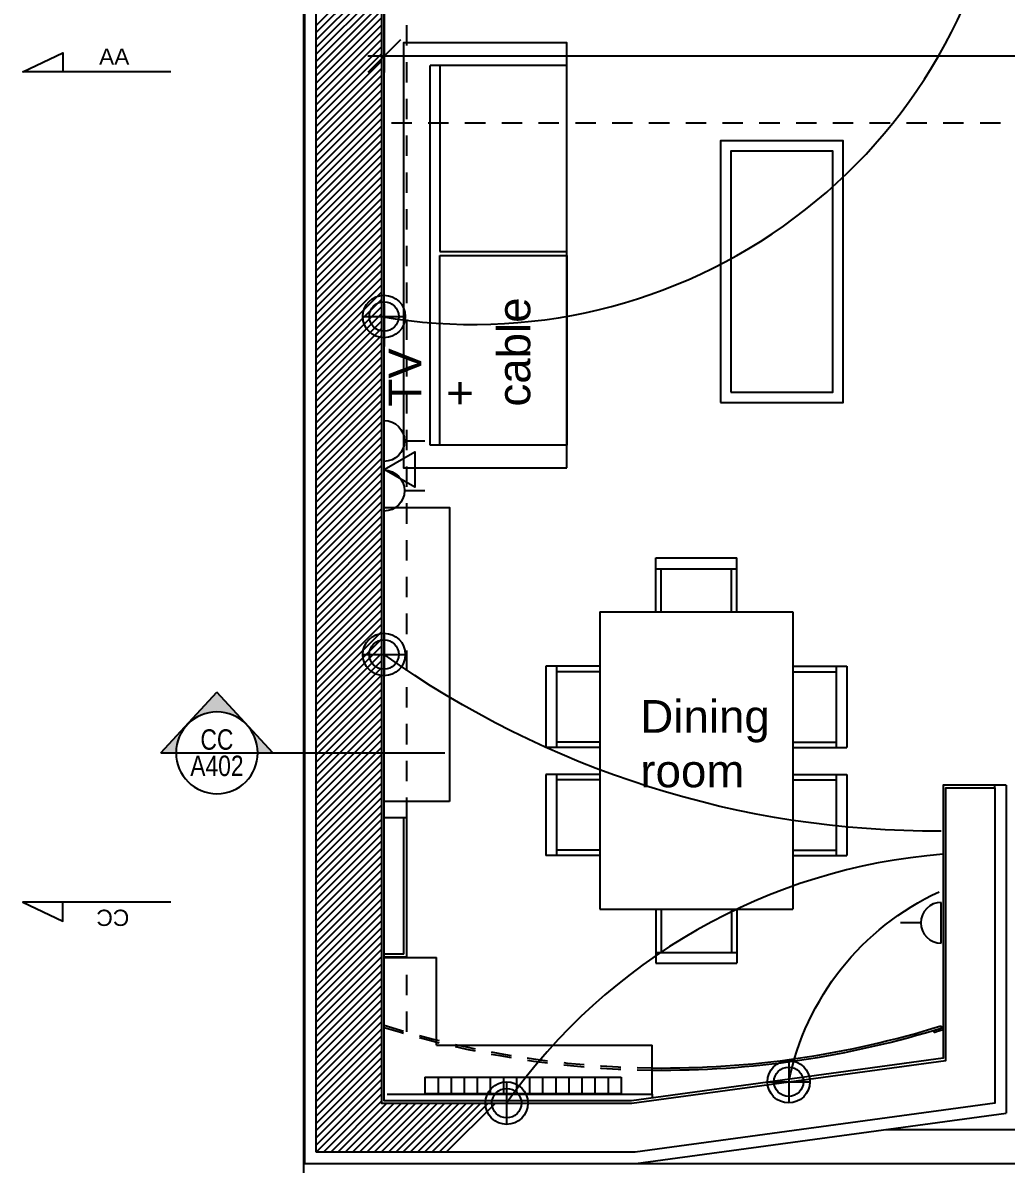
# Model space of a CAD drawing. Extents: x -1.7 to 46.3, y -159.8 to -77.2.
# Drawn here: x -1.72 to 4.3, y -135.24 to -128.26 of the extents above; entities that cross this region are included whole.
import ezdxf
from ezdxf.enums import TextEntityAlignment as Align

# ---------------------------------------------------------------- set-up
doc = ezdxf.new("R2010")
doc.units = 0
doc.header["$MEASUREMENT"] = 0
doc.header["$PDMODE"] = 35
doc.header["$PDSIZE"] = 0.3
doc.linetypes.add('HIDDEN2', pattern=[0.1875, 0.125, -0.0625])
doc.layers.get('0').update_dxf_attribs({"linetype": 'CONTINUOUS'})
doc.layers.get('DEFPOINTS').update_dxf_attribs({"linetype": 'CONTINUOUS'})
for name, color, linetype in [('04', 4, 'CONTINUOUS'), ('60%', 7, 'CONTINUOUS'), ('A-ANNO-SECT-TAG', 7, 'CONTINUOUS'), ('a-dim', 3, 'CONTINUOUS'), ('A-HATCH-CONC', 8, 'CONTINUOUS'), ('A-PLASTER', 8, 'CONTINUOUS'), ('A-PROJECTION', 9, 'CONTINUOUS'), ('a-revetement', 1, 'CONTINUOUS'), ('COT', 250, 'CONTINUOUS'), ('E-Low Current', 4, 'CONTINUOUS'), ('E-POWER', 4, 'CONTINUOUS'), ('fp', 5, 'CONTINUOUS'), ('fur', 7, 'CONTINUOUS'), ('l', 7, 'CONTINUOUS'), ('p', 251, 'HIDDEN2'), ('Parcelle$0$N-PLOT', 5, 'CONTINUOUS'), ('S-2ND-3RD-4-5-6TH$0$A-STR 2-3-4-5-6', 2, 'CONTINUOUS'), ('S-2ND-3RD-4-5-6TH$0$N-PLOT', 5, 'CONTINUOUS'), ('str', 6, 'CONTINUOUS'), ('txt', 250, 'CONTINUOUS'), ('w', 4, 'CONTINUOUS'), ('wood', 38, 'CONTINUOUS')]:
    doc.layers.add(name, color=color, linetype=linetype)
doc.styles.add('A100-STEXT', font='ARIAL.TTF', dxfattribs={"height": 0.25})
doc.styles.add('arial', font='ARIAL.TTF', dxfattribs={"height": 0.1})
doc.styles.add('BLOCK', font='ARIAL.TTF', dxfattribs={"width": 0.8, "height": 0.25})
doc.dimstyles.new('A100-DIM', dxfattribs={"dimtxt": 0.25, "dimasz": 0.2, "dimexe": 0.1, "dimexo": 0.3, "dimgap": 0.1, "dimtad": 1, "dimlfac": 100, "dimrnd": 0.5, "dimdsep": 46, "dimtxsty": 'A100-STEXT', "dimblk1": 'OBLIQUE', "dimblk2": 'OBLIQUE', "dimsah": 1, "dimcen": -0.05, "dimdle": 0.1, "dimclrd": 15, "dimclre": 15, "dimclrt": 256, "dimadec": 0, "dimazin": 0, "dimtfac": 0.28, "dimtix": 1, "dimtmove": 2, "dimatfit": 3, "dimldrblk": 'OBLIQUE', "dimfxl": 0, "dimtolj": 1, "dimarcsym": 0})
doc.dimstyles.new('dim-law', dxfattribs={"dimtxt": 0.25, "dimasz": 0.2, "dimexe": 0.1, "dimexo": 0.3, "dimgap": 0.1, "dimtad": 1, "dimlfac": 100, "dimdsep": 46, "dimtxsty": 'A100-STEXT', "dimblk1": 'OBLIQUE', "dimblk2": 'OBLIQUE', "dimsah": 1, "dimcen": -0.05, "dimdle": 0.1, "dimclrd": 15, "dimclre": 15, "dimclrt": 256, "dimadec": 0, "dimazin": 0, "dimtfac": 0.28, "dimtix": 1, "dimtmove": 2, "dimatfit": 3, "dimldrblk": 'OBLIQUE', "dimfxl": 0, "dimtolj": 1, "dimarcsym": 0})

# ---------------------------------------------------------------- blocks, each defined once
blk = doc.blocks.new('_OBLIQUE')
at = {"color": 0, "linetype": 'ByBlock'}
blk.add_line((-0.5, -0.5), (0.5, 0.5), dxfattribs=at)
blk = doc.blocks.new('*D199')
at = {"layer": '60%', "color": 15, "lineweight": -2}
for p, q in [((0.0084, -135.5357), (0.0084, -137.8398)), ((42.9584, -135.5357), (42.9584, -137.8398)), ((-0.0916, -137.7398), (43.0584, -137.7398))]:
    blk.add_line(p, q, dxfattribs=at)
at = {"layer": 'DEFPOINTS', "color": 0}
for p in [(0.0084, -135.2357), (42.9584, -135.2357), (42.9584, -137.7398)]:
    blk.add_point(p, dxfattribs=at)
at = {"layer": '60%', "color": 15, "lineweight": -2, "xscale": 0.2, "yscale": 0.2, "zscale": 0.2, "rotation": 180}
blk.add_blockref('_OBLIQUE', (0.0084, -137.7398), dxfattribs=at)
at = {"layer": '60%', "color": 15, "lineweight": -2, "xscale": 0.2, "yscale": 0.2, "zscale": 0.2}
blk.add_blockref('_OBLIQUE', (42.9584, -137.7398), dxfattribs=at)
at = {"layer": '60%', "insert": (21.4834, -137.5122), "char_height": 0.25, "attachment_point": 5, "style": 'A100-STEXT'}
blk.add_mtext('\\A1;4295', dxfattribs=at)
blk = doc.blocks.new('SCT_TAG_D')
h = blk.add_hatch(color=256)
h.paths.add_polyline_path([(0, -0.00742), (-0.00685, 0), (-0.005, 0, 0.755389), (0.00425, -0.00263), (0.00442, -0.00263)])
h.paths.add_polyline_path([(0.00442, -0.00263), (0.00425, -0.00263, 0.139348), (0.005, 0), (0.00685, 0)])
for p, q in [((-0.00685, 0), (0.00685, 0)), ((-0.00685, 0), (0, -0.00742)), ((0.00685, 0), (0, -0.00742)), ((0.00685, 0), (0.02788, 0))]:
    blk.add_line(p, q)
blk.add_circle((0, 0), 0.005)
at = {"color": 7, "style": 'BLOCK', "width": 0.8}
for tag, p in [('DWG', (0, 0.00159)), ('SCT.NO.', (0, -0.00163))]:
    blk.add_attdef(tag, text='', height=0.0025, dxfattribs=at).set_placement(p, align=Align.MIDDLE)
blk = doc.blocks.new('PRISE10A')
for p, q in [((-0.0075, 0.1392), (-0.0075, 0.2642)), ((-0.1325, 0.0142), (0.1175, 0.0142))]:
    blk.add_line(p, q)
blk.add_arc((-0.0075, 0.0142), 0.125, 0, 180)
blk = doc.blocks.new('PRISETEL')
blk.add_lwpolyline([(0, 0), (0.1083, 0.1875), (-0.1083, 0.1875)], close=True)
blk = doc.blocks.new('*D285')
at = {"layer": 'a-dim', "color": 15, "lineweight": -2}
for p, q in [((0.4934, -127.4507), (0.4934, -128.5594)), ((10.4134, -127.4507), (10.4134, -128.5594)), ((10.5134, -128.4594), (0.3934, -128.4594))]:
    blk.add_line(p, q, dxfattribs=at)
at = {"layer": 'DEFPOINTS', "color": 0}
for p in [(0.4934, -127.1507), (10.4134, -127.1507), (0.4934, -128.4594)]:
    blk.add_point(p, dxfattribs=at)
at = {"layer": 'a-dim', "color": 15, "lineweight": -2, "xscale": 0.2, "yscale": 0.2, "zscale": 0.2}
for p, rotation in [((0.4934, -128.4594), 180.0000000034649), ((10.4134, -128.4594), 3.464908360228947e-09)]:
    blk.add_blockref('_OBLIQUE', p, dxfattribs=dict(at, rotation=rotation))
at = {"layer": 'a-dim', "insert": (5.4534, -128.2317), "char_height": 0.25, "attachment_point": 5, "rotation": 0, "style": 'A100-STEXT'}
blk.add_mtext('\\A1;992', dxfattribs=at)

msp = doc.modelspace()

# ---------------------------------------------------------------- linework, layer by layer
at = {"layer": '04', "color": 132}
for p, q in [((0.74337, -134.70713), (0.74337, -134.80713)), ((0.74337, -134.70713), (1.94337, -134.70713)), ((0.82337, -134.70713), (0.82337, -134.80713)), ((0.90337, -134.70713), (0.90337, -134.80713)), ((0.98337, -134.70713), (0.98337, -134.80713)), ((1.06337, -134.70713), (1.06337, -134.80713)), ((1.14337, -134.70713), (1.14337, -134.80713)), ((1.22337, -134.70713), (1.22337, -134.80713)), ((1.30337, -134.70713), (1.30337, -134.80713)), ((1.38337, -134.70713), (1.38337, -134.80713)), ((1.46337, -134.70713), (1.46337, -134.80713)), ((1.54337, -134.70713), (1.54337, -134.80713)), ((1.62337, -134.70713), (1.62337, -134.80713)), ((1.70337, -134.70713), (1.70337, -134.80713)), ((1.78337, -134.70713), (1.78337, -134.80713)), ((1.86337, -134.70713), (1.86337, -134.80713)), ((1.94337, -134.70713), (1.94337, -134.80713)), ((0.74337, -134.80713), (1.94337, -134.80713))]:
    msp.add_line(p, q, dxfattribs=at)
at = {"layer": 'A-HATCH-CONC'}
for p, q in [((0.07837, -128.27168), (0.47837, -127.87168)), ((0.07837, -128.31587), (0.47837, -127.91587)), ((0.07837, -128.36006), (0.47837, -127.96006)), ((0.07837, -128.40426), (0.47837, -128.00426)), ((0.07837, -128.44845), (0.47837, -128.04845)), ((0.07837, -128.49265), (0.47837, -128.09265)), ((0.07837, -128.53684), (0.47837, -128.13684)), ((0.07837, -128.58104), (0.47837, -128.18104)), ((0.07837, -128.62523), (0.47837, -128.22523)), ((0.07837, -128.66942), (0.47837, -128.26942)), ((0.07837, -128.71362), (0.47837, -128.31362)), ((0.07837, -128.75781), (0.47837, -128.35781)), ((0.07837, -128.80201), (0.47837, -128.40201)), ((0.07837, -128.8462), (0.47837, -128.4462)), ((0.07837, -128.8904), (0.47837, -128.4904)), ((0.07837, -128.93459), (0.47837, -128.53459)), ((0.07837, -128.97878), (0.47837, -128.57878)), ((0.07837, -129.02298), (0.47837, -128.62298)), ((0.07837, -129.06717), (0.47837, -128.66717)), ((0.07837, -129.11137), (0.47837, -128.71137)), ((0.07837, -129.15556), (0.47837, -128.75556)), ((0.07837, -129.19975), (0.47837, -128.79975)), ((0.07837, -129.24395), (0.47837, -128.84395)), ((0.07837, -129.28814), (0.47837, -128.88814)), ((0.07837, -129.33234), (0.47837, -128.93234)), ((0.07837, -129.37653), (0.47837, -128.97653)), ((0.07837, -129.42073), (0.47837, -129.02073)), ((0.07837, -129.46492), (0.47837, -129.06492)), ((0.07837, -129.50911), (0.47837, -129.10911)), ((0.07837, -129.55331), (0.47837, -129.15331)), ((0.07837, -129.5975), (0.47837, -129.1975)), ((0.07837, -129.6417), (0.47837, -129.2417)), ((0.07837, -129.68589), (0.47837, -129.28589)), ((0.07837, -129.73008), (0.47837, -129.33008)), ((0.07837, -129.77428), (0.47837, -129.37428)), ((0.07837, -129.81847), (0.47837, -129.41847)), ((0.07837, -129.86267), (0.47837, -129.46267)), ((0.07837, -129.90686), (0.47837, -129.50686)), ((0.07837, -129.95106), (0.47837, -129.55106)), ((0.07837, -129.99525), (0.47837, -129.59525)), ((0.07837, -130.03944), (0.47837, -129.63944)), ((0.07837, -130.08364), (0.47837, -129.68364)), ((0.07837, -130.12783), (0.47837, -129.72783)), ((0.07837, -130.17203), (0.47837, -129.77203)), ((0.07837, -130.21622), (0.47837, -129.81622)), ((0.07837, -130.26041), (0.47837, -129.86041)), ((0.07837, -130.30461), (0.47837, -129.90461)), ((0.07837, -130.3488), (0.47837, -129.9488)), ((0.07837, -130.393), (0.47837, -129.993)), ((0.07837, -130.43719), (0.47837, -130.03719)), ((0.07837, -130.48139), (0.47837, -130.08139)), ((0.07837, -130.52558), (0.47837, -130.12558)), ((0.07837, -130.56977), (0.47837, -130.16977)), ((0.07837, -130.61397), (0.47837, -130.21397)), ((0.07837, -130.65816), (0.47837, -130.25816)), ((0.07837, -130.70236), (0.47837, -130.30236)), ((0.07837, -130.74655), (0.47837, -130.34655)), ((0.07837, -130.79074), (0.47837, -130.39074)), ((0.07837, -130.83494), (0.47837, -130.43494)), ((0.07837, -130.87913), (0.47837, -130.47913)), ((0.07837, -130.92333), (0.47837, -130.52333)), ((0.07837, -130.96752), (0.47837, -130.56752)), ((0.07837, -131.01172), (0.47837, -130.61172)), ((0.07837, -131.05591), (0.47837, -130.65591)), ((0.07837, -131.1001), (0.47837, -130.7001)), ((0.07837, -131.1443), (0.47837, -130.7443)), ((0.07837, -131.18849), (0.47837, -130.78849)), ((0.07837, -131.23269), (0.47837, -130.83269)), ((0.07837, -131.27688), (0.47837, -130.87688)), ((0.07837, -131.32107), (0.47837, -130.92107)), ((0.07837, -131.36527), (0.47837, -130.96527)), ((0.07837, -131.40946), (0.47837, -131.00946)), ((0.07837, -131.45366), (0.47837, -131.05366)), ((0.07837, -131.49785), (0.47837, -131.09785)), ((0.07837, -131.54205), (0.47837, -131.14205)), ((0.07837, -131.58624), (0.47837, -131.18624)), ((0.07837, -131.63043), (0.47837, -131.23043)), ((0.07837, -131.67463), (0.47837, -131.27463)), ((0.07837, -131.71882), (0.47837, -131.31882)), ((0.07837, -131.76302), (0.47837, -131.36302)), ((0.07837, -131.80721), (0.47837, -131.40721)), ((0.07837, -131.8514), (0.47837, -131.4514)), ((0.07837, -131.8956), (0.47837, -131.4956)), ((0.07837, -131.93979), (0.47837, -131.53979)), ((0.07837, -131.98399), (0.47837, -131.58399)), ((0.07837, -132.02818), (0.47837, -131.62818)), ((0.07837, -132.07238), (0.47837, -131.67238)), ((0.07837, -132.11657), (0.47837, -131.71657)), ((0.07837, -132.16076), (0.47837, -131.76076)), ((0.07837, -132.20496), (0.47837, -131.80496)), ((0.07837, -132.24915), (0.47837, -131.84915)), ((0.07837, -132.29335), (0.47837, -131.89335)), ((0.07837, -132.33754), (0.47837, -131.93754)), ((0.07837, -132.38173), (0.47837, -131.98173)), ((0.07837, -132.42593), (0.47837, -132.02593)), ((0.07837, -132.47012), (0.47837, -132.07012)), ((0.07837, -132.51432), (0.47837, -132.11432)), ((0.07837, -132.55851), (0.47837, -132.15851)), ((0.07837, -132.60271), (0.47837, -132.20271)), ((0.07837, -132.6469), (0.47837, -132.2469)), ((0.07837, -132.69109), (0.47837, -132.29109)), ((0.07837, -132.73529), (0.47837, -132.33529)), ((0.07837, -132.77948), (0.47837, -132.37948)), ((0.07837, -132.82368), (0.47837, -132.42368)), ((0.07837, -132.86787), (0.47837, -132.46787)), ((0.07837, -132.91206), (0.47837, -132.51206)), ((0.07837, -132.95626), (0.47837, -132.55626)), ((0.07837, -133.00045), (0.47837, -132.60045)), ((0.07837, -133.04465), (0.47837, -132.64465)), ((0.07837, -133.08884), (0.47837, -132.68884)), ((0.07837, -133.13304), (0.47837, -132.73304)), ((0.07837, -133.17723), (0.47837, -132.77723)), ((0.07837, -133.22142), (0.47837, -132.82142)), ((0.07837, -133.26562), (0.47837, -132.86562)), ((0.07837, -133.30981), (0.47837, -132.90981)), ((0.07837, -133.35401), (0.47837, -132.95401)), ((0.07837, -133.3982), (0.47837, -132.9982)), ((0.07837, -133.44239), (0.47837, -133.04239)), ((0.07837, -133.48659), (0.47837, -133.08659)), ((0.07837, -133.53078), (0.47837, -133.13078)), ((0.07837, -133.57498), (0.47837, -133.17498)), ((0.07837, -133.61917), (0.47837, -133.21917)), ((0.07837, -133.66337), (0.47837, -133.26337)), ((0.07837, -133.70756), (0.47837, -133.30756)), ((0.07837, -133.75175), (0.47837, -133.35175)), ((0.07837, -133.79595), (0.47837, -133.39595)), ((0.07837, -133.84014), (0.47837, -133.44014)), ((0.07837, -133.88434), (0.47837, -133.48434)), ((0.07837, -133.92853), (0.47837, -133.52853)), ((0.07837, -133.97273), (0.47837, -133.57273)), ((0.07837, -134.01692), (0.47837, -133.61692)), ((0.07837, -134.06111), (0.47837, -133.66111)), ((0.07837, -134.10531), (0.47837, -133.70531)), ((0.07837, -134.1495), (0.47837, -133.7495)), ((0.07837, -134.1937), (0.47837, -133.7937)), ((0.07837, -134.23789), (0.47837, -133.83789)), ((0.07837, -134.28208), (0.47837, -133.88208)), ((0.07837, -134.32628), (0.47837, -133.92628)), ((0.07837, -134.37047), (0.47837, -133.97047)), ((0.07837, -134.41467), (0.47837, -134.01467)), ((0.07837, -134.45886), (0.47837, -134.05886)), ((0.07837, -134.50306), (0.47837, -134.10306)), ((0.07837, -134.54725), (0.47837, -134.14725)), ((0.07837, -134.59144), (0.47837, -134.19144)), ((0.07837, -134.63564), (0.47837, -134.23564)), ((0.07837, -134.67983), (0.47837, -134.27983)), ((0.07837, -134.72403), (0.47837, -134.32403)), ((0.07837, -134.76822), (0.47837, -134.36822)), ((0.07837, -134.81241), (0.47837, -134.41241)), ((0.07837, -134.85661), (0.47837, -134.45661)), ((0.07837, -134.9008), (0.47837, -134.5008)), ((0.07837, -134.945), (0.47837, -134.545)), ((0.07837, -134.98919), (0.47837, -134.58919)), ((0.07837, -135.03339), (0.47837, -134.63339)), ((0.07837, -135.07758), (0.47837, -134.67758)), ((0.07837, -135.12177), (0.47837, -134.72177)), ((0.07866, -135.16568), (0.47837, -134.76597)), ((0.12285, -135.16568), (0.47837, -134.81016)), ((0.16705, -135.16568), (0.47837, -134.85436)), ((0.21124, -135.16568), (0.51124, -134.86568)), ((0.25544, -135.16568), (0.55544, -134.86568)), ((0.29963, -135.16568), (0.59963, -134.86568)), ((0.34383, -135.16568), (0.64383, -134.86568)), ((0.38802, -135.16568), (0.68802, -134.86568)), ((0.43221, -135.16568), (0.73221, -134.86568)), ((0.47641, -135.16568), (0.77641, -134.86568)), ((0.5206, -135.16568), (0.8206, -134.86568)), ((0.5648, -135.16568), (0.8648, -134.86568)), ((0.60899, -135.16568), (0.90899, -134.86568)), ((0.65318, -135.16568), (0.95318, -134.86568)), ((0.69738, -135.16568), (0.99738, -134.86568)), ((0.74157, -135.16568), (1.04157, -134.86568)), ((0.78577, -135.16568), (1.08577, -134.86568)), ((0.82996, -135.16568), (1.12996, -134.86568)), ((0.87416, -135.16568), (1.17416, -134.86568))]:
    msp.add_line(p, q, dxfattribs=at)
at = {"layer": 'A-PLASTER'}
msp.add_lwpolyline([(4.22837, -132.93568), (4.22837, -132.92068), (3.91337, -132.92068), (3.91337, -134.59072), (2.00699, -134.85068), (0.49337, -134.85068), (0.49337, -127.15068), (4.34337, -127.15068)], dxfattribs=at)
at = {"layer": 'A-PROJECTION'}
msp.add_line((2.02837, -135.23568), (11.50837, -135.23568), dxfattribs=at)
at = {"layer": 'a-revetement'}
for p, q in [((0.00837, -135.23568), (0.00837, -118.68568)), ((0.00837, -135.23568), (0.00837, -118.68568)), ((4.29837, -132.92068), (4.22837, -132.92068)), ((4.29837, -132.92068), (4.22837, -132.92068)), ((4.29837, -132.92068), (4.29837, -134.92678)), ((2.03312, -135.23568), (4.29837, -134.92678)), ((2.03312, -135.23568), (4.29837, -134.92678)), ((0.00837, -135.23568), (2.03312, -135.23568)), ((0.00837, -135.23568), (2.03312, -135.23568))]:
    msp.add_line(p, q, dxfattribs=at)
at = {"layer": 'COT'}
for points in [[(-0.81093, -128.55653), (-1.71594, -128.55653), (-1.47122, -128.43978), (-1.47122, -128.55653)], [(-0.81093, -133.63598), (-1.71594, -133.63598), (-1.47122, -133.75273), (-1.47122, -133.63598)]]:
    msp.add_lwpolyline(points, dxfattribs=at)
at = {"layer": 'E-POWER'}
for p, q in [((0.49337, -129.97591), (0.49337, -130.23591)), ((0.36337, -130.05267), (0.62337, -130.05267)), ((0.49337, -131.99068), (0.49337, -132.25068)), ((0.36337, -132.12068), (0.62337, -132.12068)), ((2.96819, -134.60474), (2.96819, -134.86474)), ((1.24319, -134.73568), (1.24319, -134.99568)), ((2.83819, -134.73474), (3.09819, -134.73474)), ((1.11319, -134.86568), (1.37319, -134.86568))]:
    msp.add_line(p, q, dxfattribs=at)
for centre, radius in [((0.49337, -130.05267), 0.13), ((0.49337, -130.05267), 0.09), ((0.49337, -132.12068), 0.13), ((0.49337, -132.12068), 0.09), ((2.96819, -134.73474), 0.13), ((2.96819, -134.73474), 0.09), ((1.24319, -134.86568), 0.13), ((1.24319, -134.86568), 0.09)]:
    msp.add_circle(centre, radius, dxfattribs=at)
at = {"layer": 'fp', "linetype": 'HIDDEN2'}
msp.add_line((8.31337, -128.87068), (0.49337, -128.87068), dxfattribs=at)
at = {"layer": 'fp'}
for p, q in [((3.85442, -134.42008), (3.85829, -134.43249)), ((3.89837, -134.39302), (3.90223, -134.40543))]:
    msp.add_line(p, q, dxfattribs=at)
for points in [[(0.47837, -130.05267, 0.4305176), (4.30228, -127.20079, -0.8156191)], [(3.90087, -133.20134, -0.1578084), (0.49337, -132.12068, -3.121029)], [(3.91337, -133.34303, 0.223912), (1.24319, -134.86568, 1.9236167)], [(2.96819, -134.73474, -0.2383539), (3.88837, -133.57226, 0.6392435)]]:
    msp.add_lwpolyline(points, format="xyb", dxfattribs=at)
for radius, start, end in [(5.7041, 269.296856, 287.286786), (5.7171, 269.298455, 287.403716), (5.7301, 286.786825, 287.362976)]:
    msp.add_arc((2.20337, -128.94658), radius, start, end, dxfattribs=at)
at = {"layer": 'fur', "color": 254}
for p, q in [((0.77552, -130.83989), (0.77552, -128.51767)), ((0.83409, -128.51767), (0.77552, -128.51767)), ((0.83409, -130.83989), (0.77552, -130.83989))]:
    msp.add_line(p, q, dxfattribs=at)
at = {"layer": 'fur', "color": 254, "extrusion": (0, 0, -1)}
for p, q in [((2.15534, -131.52947), (2.6514, -131.52947)), ((2.15534, -131.86018), (2.15534, -131.52947)), ((2.6514, -131.86018), (2.6514, -131.52947)), ((2.15534, -131.59561), (2.6514, -131.59561)), ((2.18841, -131.86018), (2.18841, -131.59561)), ((2.61833, -131.86018), (2.61833, -131.59561)), ((1.81302, -131.86018), (1.81302, -133.67907)), ((1.81302, -131.86018), (2.99372, -131.86018)), ((2.99372, -131.86018), (2.99372, -133.67907)), ((1.48231, -132.1931), (1.48231, -132.68917)), ((1.81302, -132.1931), (1.48231, -132.1931)), ((1.54845, -132.1931), (1.54845, -132.68917)), ((1.81302, -132.22617), (1.54845, -132.22617)), ((2.99372, -132.1931), (3.32443, -132.1931)), ((2.99372, -132.22617), (3.25829, -132.22617)), ((3.25829, -132.1931), (3.25829, -132.68917)), ((3.32443, -132.1931), (3.32443, -132.68917)), ((1.81302, -132.6561), (1.54845, -132.6561)), ((2.99372, -132.6561), (3.25829, -132.6561)), ((1.81302, -132.68917), (1.48231, -132.68917)), ((2.99372, -132.68917), (3.32443, -132.68917)), ((1.48231, -132.85452), (1.48231, -133.35058)), ((1.81302, -132.85452), (1.48231, -132.85452)), ((1.54845, -132.85452), (1.54845, -133.35058)), ((1.81302, -132.88759), (1.54845, -132.88759)), ((2.99372, -132.85452), (3.32443, -132.85452)), ((2.99372, -132.88759), (3.25829, -132.88759)), ((3.25829, -132.85452), (3.25829, -133.35058)), ((3.32443, -132.85452), (3.32443, -133.35058)), ((1.81302, -133.35058), (1.48231, -133.35058)), ((1.81302, -133.31751), (1.54845, -133.31751)), ((2.99372, -133.31751), (3.25829, -133.31751)), ((2.99372, -133.35058), (3.32443, -133.35058)), ((1.81302, -133.67907), (2.99372, -133.67907)), ((2.15534, -133.67907), (2.15534, -134.00978)), ((2.18841, -133.67907), (2.18841, -133.94364)), ((2.61833, -133.67907), (2.61833, -133.94364)), ((2.6514, -133.67907), (2.6514, -134.00978)), ((2.15534, -133.94364), (2.6514, -133.94364)), ((2.15534, -134.00978), (2.6514, -134.00978))]:
    msp.add_line(p, q, dxfattribs=at)
at = {"layer": 'fur', "color": 254}
for points in [[(1.61187, -130.97878), (1.61187, -128.37878), (0.61187, -128.37878), (0.61187, -130.97878)], [(0.83409, -129.65504), (1.61187, -129.65504), (1.61187, -128.51767), (0.83409, -128.51767)], [(2.55096, -130.57953), (3.30073, -130.57953), (3.30073, -128.97804), (2.55096, -128.97804)], [(2.61428, -130.51621), (3.23742, -130.51621), (3.23742, -129.04135), (2.61428, -129.04135)], [(0.83409, -129.67878), (1.61187, -129.67878), (1.61187, -130.83989), (0.83409, -130.83989)], [(0.89337, -133.02068), (0.49337, -133.02068), (0.49337, -131.22068), (0.89337, -131.22068)]]:
    msp.add_lwpolyline(points, close=True, dxfattribs=at)
at = {"layer": 'l'}
for p, q in [((0.49337, -133.97416), (0.81337, -133.97416)), ((0.81337, -134.51068), (0.81337, -133.97416)), ((0.81337, -134.51068), (2.13337, -134.51068)), ((2.13337, -134.81068), (2.13337, -134.51068)), ((3.56504, -135.02678), (8.67837, -135.02678))]:
    msp.add_line(p, q, dxfattribs=at)
at = {"layer": 'p'}
msp.add_line((0.63337, -134.43036), (0.63337, -133.97316), dxfattribs=at)
for radius, start, end in [(5.7041, 252.555348, 269.296856), (5.7171, 252.596284, 269.298455)]:
    msp.add_arc((2.20337, -128.94658), radius, start, end, dxfattribs=at)
at = {"layer": 'Parcelle$0$N-PLOT'}
msp.add_lwpolyline([(0, -138.73568), (38.90837, -138.73568, 0.4142136), (41.90837, -135.73568), (41.90837, -83.28104, 0.4229554), (38.81912, -80.28237), (0, -81.43774)], format="xyb", close=True, dxfattribs=at)
at = {"layer": 'S-2ND-3RD-4-5-6TH$0$A-STR 2-3-4-5-6'}
for p, q in [((0.07837, -135.16568), (0.07837, -118.75568)), ((0.47837, -118.75568), (0.47837, -134.86568))]:
    msp.add_line(p, q, dxfattribs=at)
at = {"layer": 'S-2ND-3RD-4-5-6TH$0$N-PLOT'}
msp.add_lwpolyline([(0, -138.73568), (38.90837, -138.73568, 0.4142136), (41.90837, -135.73568), (41.90837, -83.28104, 0.4229554), (38.81912, -80.28237), (0, -81.43774)], format="xyb", close=True, dxfattribs=at)
at = {"layer": 'str'}
msp.add_lwpolyline([(0.07837, -135.16568), (0.07837, -118.75568), (0.47837, -118.75568), (0.47837, -134.86568), (2.00801, -134.86568), (3.92837, -134.60381), (3.92837, -132.93568), (4.22837, -132.93568), (4.22837, -134.86568), (2.02837, -135.16568)], close=True, dxfattribs=at)
at = {"layer": 'w'}
for p, q in [((0.63337, -133.12068), (0.49337, -133.12068)), ((0.61337, -133.95316), (0.61337, -133.12068)), ((0.63337, -133.97316), (0.63337, -133.12068)), ((0.61337, -133.95316), (0.49337, -133.95316)), ((0.63337, -133.97316), (0.49337, -133.97316)), ((0.51337, -134.81068), (2.13337, -134.81068)), ((2.13337, -134.81068), (2.13337, -134.83344))]:
    msp.add_line(p, q, dxfattribs=at)
at = {"layer": 'wood', "linetype": 'HIDDEN2'}
msp.add_line((0.63337, -133.12068), (0.63337, -127.29068), dxfattribs=at)

# ---------------------------------------------------------------- block references
at = {"layer": 'A-ANNO-SECT-TAG', "ltscale": 4}
ref = msp.add_blockref('SCT_TAG_D', (-0.52891, -132.7223), dxfattribs=dict(at, xscale=-50, yscale=50, zscale=50, rotation=180))
ref.add_attrib('DWG', 'A402', dxfattribs={"layer": '0', "color": 7, "height": 0.125, "style": 'BLOCK', "width": 0.8}).set_placement((-0.52889, -132.80182), align=Align.MIDDLE)
ref.add_attrib('SCT.NO.', 'CC', dxfattribs={"layer": '0', "color": 7, "height": 0.125, "style": 'BLOCK', "width": 0.8}).set_placement((-0.52889, -132.64082), align=Align.MIDDLE)
at = {"layer": 'E-Low Current', "xscale": -1, "rotation": 270.0000234787752}
msp.add_blockref('PRISETEL', (0.49337, -130.98825), dxfattribs=at)
at = {"layer": 'E-POWER', "xscale": -1, "rotation": 270.0000234787752}
for p in [(0.47914, -130.80656), (0.47914, -131.11049)]:
    msp.add_blockref('PRISE10A', p, dxfattribs=at)
at = {"layer": 'E-POWER', "rotation": 90}
msp.add_blockref('PRISE10A', (3.9154, -133.75488), dxfattribs=at)

# ---------------------------------------------------------------- texts
at = {"layer": 'COT', "insert": (-1.24984, -128.51268), "char_height": 0.099628, "width": 8.3323599, "attachment_point": 7, "style": 'arial'}
msp.add_mtext('AA', dxfattribs=at)
at = {"layer": 'COT', "insert": (-1.06476, -133.68043), "char_height": 0.099628, "width": 8.3323599, "attachment_point": 7, "rotation": 180, "style": 'arial'}
msp.add_mtext('CC', dxfattribs=at)
at = {"layer": 'E-POWER', "insert": (0.52083, -130.60386), "char_height": 0.2, "width": 0.0158576, "attachment_point": 1, "rotation": 90}
msp.add_mtext('{\\fArial|b0|i0|c0|p34;TV \\P+ cable}', dxfattribs=at)
at = {"layer": 'txt', "insert": (2.06087, -132.39961), "char_height": 0.2, "width": 0.0158576, "attachment_point": 1}
msp.add_mtext('{\\fArial|b0|i0|c0|p34;Dining\\Proom}', dxfattribs=at)

# ---------------------------------------------------------------- dimensions: what is measured, and where the dimension line sits
at = {"layer": '60%'}
dim = msp.add_linear_dim(base=(42.95837, -137.73982), p1=(0.00837, -135.23568), p2=(42.95837, -135.23568), dimstyle='A100-DIM', dxfattribs=at)
dim.commit()
dim.dimension.update_dxf_attribs({"geometry": '*D199', "text_midpoint": (21.48337, -137.51217)})
at = {"layer": 'a-dim'}
dim = msp.add_aligned_dim(p1=(10.41337, -127.15068), p2=(0.49337, -127.15068), distance=1.30868, dimstyle='dim-law', dxfattribs=at)
dim.commit()
dim.dimension.update_dxf_attribs({"geometry": '*D285', "text_midpoint": (5.45337, -128.23171)})

doc.saveas('drawing.dxf')
